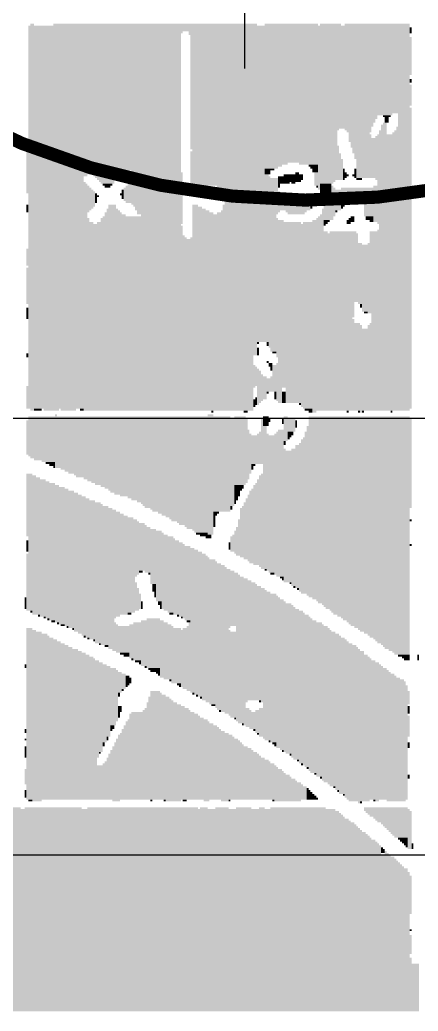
# Model space of a CAD drawing. Extents: x 0 to 19.7, y 0 to 11.
# Drawn here: x 8.187 to 9.705, y 0 to 3.776 of the extents above; entities that cross this region are included whole.
import ezdxf

# ---------------------------------------------------------------- set-up
doc = ezdxf.new("R2010")
doc.units = 0
doc.layers.get('0').update_dxf_attribs({"linetype": 'CONTINUOUS'})
doc.layers.add('1', color=1, linetype='CONTINUOUS')

# ---------------------------------------------------------------- blocks, each defined once
blk = doc.blocks.new('*U0')
at = {"color": 7}
for points in [[(1132, 517), (1133, 517), (1132, 316), (1133, 316)], [(1133, 518), (1135, 518), (1133, 315), (1135, 315)], [(1135, 517), (1145, 517), (1135, 316), (1145, 316)], [(1145, 518), (1252, 518), (1145, 514), (1252, 514)], [(1252, 517), (1256, 517), (1252, 351), (1256, 351)], [(1256, 518), (1284, 518), (1256, 445), (1284, 445)], [(1284, 517), (1285, 517), (1284, 431), (1285, 431)], [(1285, 518), (1296, 518), (1285, 463), (1296, 463)], [(1296, 517), (1298, 517), (1296, 463), (1298, 463)], [(1298, 518), (1332, 518), (1298, 471), (1332, 471)], [(1332, 516), (1333, 516), (1332, 513), (1333, 513)], [(1145, 514), (1213, 514), (1145, 513), (1213, 513)], [(1145, 513), (1212, 513), (1145, 441), (1212, 441)], [(1216, 514), (1252, 514), (1216, 512), (1252, 512)], [(1217, 512), (1252, 512), (1217, 452), (1252, 452)], [(1332, 511), (1333, 511), (1332, 491), (1333, 491)], [(1332, 489), (1333, 489), (1332, 487), (1333, 487)], [(1332, 486), (1333, 486), (1332, 475), (1333, 475)], [(1332, 474), (1333, 474), (1332, 316), (1333, 316)], [(1298, 471), (1323, 471), (1298, 470), (1323, 470)], [(1298, 470), (1315, 470), (1298, 468), (1315, 468)], [(1318, 470), (1322, 470), (1318, 469), (1322, 469)], [(1319, 469), (1321, 469), (1319, 466), (1321, 466)], [(1326, 471), (1332, 471), (1326, 315), (1332, 315)], [(1285, 463), (1295, 463), (1285, 462), (1295, 462)], [(1298, 468), (1314, 468), (1298, 466), (1314, 466)], [(1298, 466), (1313, 466), (1298, 464), (1313, 464)], [(1298, 464), (1312, 464), (1298, 462), (1312, 462)], [(1317, 465), (1318, 465), (1317, 315), (1318, 315)], [(1318, 466), (1320, 466), (1318, 315), (1320, 315)], [(1325, 464), (1326, 464), (1325, 315), (1326, 315)], [(1285, 462), (1294, 462), (1285, 436), (1294, 436)], [(1299, 462), (1312, 462), (1299, 461), (1312, 461)], [(1300, 461), (1311, 461), (1300, 456), (1311, 456)], [(1311, 460), (1312, 460), (1311, 437), (1312, 437)], [(1312, 458), (1314, 458), (1312, 437), (1314, 437)], [(1314, 459), (1315, 459), (1314, 436), (1315, 436)], [(1315, 460), (1316, 460), (1315, 413), (1316, 413)], [(1316, 462), (1317, 462), (1316, 315), (1317, 315)], [(1320, 460), (1323, 460), (1320, 315), (1323, 315)], [(1323, 461), (1324, 461), (1323, 315), (1324, 315)], [(1324, 462), (1325, 462), (1324, 315), (1325, 315)], [(1131, 453), (1132, 453), (1131, 429), (1132, 429)], [(1294, 454), (1295, 454), (1294, 436), (1295, 436)], [(1301, 456), (1311, 456), (1301, 453), (1311, 453)], [(1302, 453), (1311, 453), (1302, 450), (1311, 450)], [(1217, 451), (1218, 451), (1217, 432), (1218, 432)], [(1218, 452), (1252, 452), (1218, 433), (1252, 433)], [(1295, 450), (1296, 450), (1295, 436), (1296, 436)], [(1303, 450), (1311, 450), (1303, 447), (1311, 447)], [(1256, 445), (1268, 445), (1256, 444), (1268, 444)], [(1256, 444), (1265, 444), (1256, 443), (1265, 443)], [(1256, 443), (1263, 443), (1256, 442), (1263, 442)], [(1274, 445), (1284, 445), (1274, 444), (1284, 444)], [(1279, 444), (1284, 444), (1279, 443), (1284, 443)], [(1280, 443), (1284, 443), (1280, 442), (1284, 442)], [(1296, 447), (1297, 447), (1296, 436), (1297, 436)], [(1304, 447), (1311, 447), (1304, 437), (1311, 437)], [(1145, 441), (1182, 441), (1145, 440), (1182, 440)], [(1145, 440), (1181, 440), (1145, 439), (1181, 439)], [(1145, 439), (1163, 439), (1145, 438), (1163, 438)], [(1145, 438), (1161, 438), (1145, 316), (1161, 316)], [(1166, 439), (1180, 439), (1166, 438), (1180, 438)], [(1167, 438), (1179, 438), (1167, 437), (1179, 437)], [(1168, 437), (1178, 437), (1168, 436), (1178, 436)], [(1186, 441), (1212, 441), (1186, 440), (1212, 440)], [(1187, 440), (1213, 440), (1187, 422), (1213, 422)], [(1256, 442), (1261, 442), (1256, 441), (1261, 441)], [(1256, 441), (1259, 441), (1256, 439), (1259, 439)], [(1256, 439), (1258, 439), (1256, 351), (1258, 351)], [(1258, 438), (1259, 438), (1258, 348), (1259, 348)], [(1259, 437), (1263, 437), (1259, 418), (1263, 418)], [(1263, 438), (1266, 438), (1263, 434), (1266, 434)], [(1266, 439), (1272, 439), (1266, 435), (1272, 435)], [(1272, 440), (1274, 440), (1272, 435), (1274, 435)], [(1274, 439), (1276, 439), (1274, 436), (1276, 436)], [(1281, 442), (1284, 442), (1281, 440), (1284, 440)], [(1282, 440), (1284, 440), (1282, 433), (1284, 433)], [(1297, 442), (1298, 442), (1297, 436), (1298, 436)], [(1298, 440), (1299, 440), (1298, 437), (1299, 437)], [(1299, 439), (1300, 439), (1299, 438), (1300, 438)], [(1302, 439), (1303, 439), (1302, 438), (1303, 438)], [(1303, 442), (1304, 442), (1303, 437), (1304, 437)], [(1304, 437), (1307, 437), (1304, 436), (1307, 436)], [(1161, 435), (1162, 435), (1161, 315), (1162, 315)], [(1162, 434), (1163, 434), (1162, 315), (1163, 315)], [(1163, 433), (1164, 433), (1163, 419), (1164, 419)], [(1164, 432), (1165, 432), (1164, 420), (1165, 420)], [(1169, 436), (1177, 436), (1169, 435), (1177, 435)], [(1170, 435), (1177, 435), (1170, 434), (1177, 434)], [(1171, 434), (1176, 434), (1171, 433), (1176, 433)], [(1172, 433), (1175, 433), (1172, 432), (1175, 432)], [(1182, 432), (1183, 432), (1182, 425), (1183, 425)], [(1183, 433), (1184, 433), (1183, 424), (1184, 424)], [(1184, 434), (1185, 434), (1184, 424), (1185, 424)], [(1185, 435), (1186, 435), (1185, 424), (1186, 424)], [(1186, 436), (1187, 436), (1186, 423), (1187, 423)], [(1218, 433), (1226, 433), (1218, 432), (1226, 432)], [(1218, 432), (1222, 432), (1218, 431), (1222, 431)], [(1231, 433), (1252, 433), (1231, 432), (1252, 432)], [(1232, 432), (1252, 432), (1232, 431), (1252, 431)], [(1263, 434), (1264, 434), (1263, 432), (1264, 432)], [(1266, 435), (1269, 435), (1266, 434), (1269, 434)], [(1270, 435), (1272, 435), (1270, 434), (1272, 434)], [(1274, 436), (1275, 436), (1274, 435), (1275, 435)], [(1283, 433), (1284, 433), (1283, 432), (1284, 432)], [(1285, 436), (1293, 436), (1285, 435), (1293, 435)], [(1285, 435), (1292, 435), (1285, 434), (1292, 434)], [(1285, 434), (1291, 434), (1285, 429), (1291, 429)], [(1291, 433), (1292, 433), (1291, 415), (1292, 415)], [(1292, 432), (1293, 432), (1292, 417), (1293, 417)], [(1296, 432), (1313, 432), (1296, 428), (1313, 428)], [(1313, 433), (1315, 433), (1313, 414), (1315, 414)], [(1165, 431), (1166, 431), (1165, 421), (1166, 421)], [(1166, 430), (1167, 430), (1166, 422), (1167, 422)], [(1167, 429), (1168, 429), (1167, 424), (1168, 424)], [(1168, 428), (1169, 428), (1168, 427), (1169, 427)], [(1180, 429), (1181, 429), (1180, 428), (1181, 428)], [(1181, 431), (1182, 431), (1181, 426), (1182, 426)], [(1219, 431), (1220, 431), (1219, 430), (1220, 430)], [(1233, 431), (1252, 431), (1233, 430), (1252, 430)], [(1234, 430), (1252, 430), (1234, 429), (1252, 429)], [(1249, 429), (1252, 429), (1249, 428), (1252, 428)], [(1250, 428), (1252, 428), (1250, 344), (1252, 344)], [(1263, 430), (1264, 430), (1263, 419), (1264, 419)], [(1264, 429), (1279, 429), (1264, 420), (1279, 420)], [(1279, 427), (1280, 427), (1279, 420), (1280, 420)], [(1286, 429), (1291, 429), (1286, 427), (1291, 427)], [(1287, 427), (1291, 427), (1287, 415), (1291, 415)], [(1293, 431), (1296, 431), (1293, 420), (1296, 420)], [(1296, 428), (1304, 428), (1296, 427), (1304, 427)], [(1296, 427), (1302, 427), (1296, 426), (1302, 426)], [(1305, 428), (1313, 428), (1305, 427), (1313, 427)], [(1307, 427), (1313, 427), (1307, 426), (1313, 426)], [(1131, 423), (1132, 423), (1131, 419), (1132, 419)], [(1174, 423), (1178, 423), (1174, 315), (1178, 315)], [(1188, 422), (1213, 422), (1188, 420), (1213, 420)], [(1218, 423), (1221, 423), (1218, 315), (1221, 315)], [(1221, 422), (1223, 422), (1221, 315), (1223, 315)], [(1234, 423), (1235, 423), (1234, 315), (1235, 315)], [(1235, 425), (1240, 425), (1235, 315), (1240, 315)], [(1240, 424), (1249, 424), (1240, 315), (1249, 315)], [(1249, 425), (1250, 425), (1249, 315), (1250, 315)], [(1280, 426), (1281, 426), (1280, 421), (1281, 421)], [(1296, 426), (1301, 426), (1296, 425), (1301, 425)], [(1296, 425), (1300, 425), (1296, 424), (1300, 424)], [(1296, 424), (1299, 424), (1296, 423), (1299, 423)], [(1296, 423), (1298, 423), (1296, 422), (1298, 422)], [(1296, 422), (1297, 422), (1296, 421), (1297, 421)], [(1308, 426), (1313, 426), (1308, 417), (1313, 417)], [(1171, 417), (1172, 417), (1171, 315), (1172, 315)], [(1172, 419), (1173, 419), (1172, 315), (1173, 315)], [(1173, 421), (1174, 421), (1173, 315), (1174, 315)], [(1178, 421), (1179, 421), (1178, 315), (1179, 315)], [(1179, 420), (1180, 420), (1179, 315), (1180, 315)], [(1180, 419), (1181, 419), (1180, 315), (1181, 315)], [(1181, 418), (1183, 418), (1181, 315), (1183, 315)], [(1183, 417), (1191, 417), (1183, 315), (1191, 315)], [(1189, 420), (1213, 420), (1189, 418), (1213, 418)], [(1191, 418), (1213, 418), (1191, 413), (1213, 413)], [(1223, 421), (1225, 421), (1223, 315), (1225, 315)], [(1225, 420), (1227, 420), (1225, 315), (1227, 315)], [(1227, 419), (1229, 419), (1227, 315), (1229, 315)], [(1229, 418), (1231, 418), (1229, 315), (1231, 315)], [(1231, 419), (1233, 419), (1231, 315), (1233, 315)], [(1233, 420), (1234, 420), (1233, 315), (1234, 315)], [(1259, 418), (1262, 418), (1259, 346), (1262, 346)], [(1267, 420), (1278, 420), (1267, 419), (1278, 419)], [(1268, 419), (1277, 419), (1268, 418), (1277, 418)], [(1284, 417), (1285, 417), (1284, 315), (1285, 315)], [(1285, 418), (1286, 418), (1285, 315), (1286, 315)], [(1286, 421), (1287, 421), (1286, 315), (1287, 315)], [(1293, 420), (1294, 420), (1293, 419), (1294, 419)], [(1301, 417), (1303, 417), (1301, 414), (1303, 414)], [(1309, 417), (1313, 417), (1309, 415), (1313, 415)], [(1163, 416), (1164, 416), (1163, 315), (1164, 315)], [(1164, 414), (1166, 414), (1164, 315), (1166, 315)], [(1166, 413), (1168, 413), (1166, 315), (1168, 315)], [(1168, 414), (1170, 414), (1168, 315), (1170, 315)], [(1170, 416), (1171, 416), (1170, 315), (1171, 315)], [(1191, 413), (1212, 413), (1191, 315), (1212, 315)], [(1212, 412), (1213, 412), (1212, 315), (1213, 315)], [(1262, 416), (1263, 416), (1262, 343), (1263, 343)], [(1263, 415), (1266, 415), (1263, 327), (1266, 327)], [(1266, 414), (1275, 414), (1266, 327), (1275, 327)], [(1275, 413), (1276, 413), (1275, 317), (1276, 317)], [(1276, 414), (1281, 414), (1276, 316), (1281, 316)], [(1281, 415), (1283, 415), (1281, 314), (1283, 314)], [(1283, 416), (1284, 416), (1283, 315), (1284, 315)], [(1287, 415), (1290, 415), (1287, 414), (1290, 414)], [(1287, 414), (1289, 414), (1287, 413), (1289, 413)], [(1287, 413), (1288, 413), (1287, 412), (1288, 412)], [(1299, 415), (1300, 415), (1299, 413), (1300, 413)], [(1300, 416), (1301, 416), (1300, 413), (1301, 413)], [(1311, 415), (1313, 415), (1311, 414), (1313, 414)], [(1213, 407), (1214, 407), (1213, 315), (1214, 315)], [(1214, 406), (1215, 406), (1214, 315), (1215, 315)], [(1217, 406), (1218, 406), (1217, 315), (1218, 315)], [(1287, 409), (1289, 409), (1287, 315), (1289, 315)], [(1289, 408), (1290, 408), (1289, 315), (1290, 315)], [(1290, 409), (1304, 409), (1290, 372), (1304, 372)], [(1304, 408), (1305, 408), (1304, 372), (1305, 372)], [(1311, 409), (1315, 409), (1311, 366), (1315, 366)], [(1315, 410), (1316, 410), (1315, 315), (1316, 315)], [(1215, 405), (1217, 405), (1215, 315), (1217, 315)], [(1305, 403), (1307, 403), (1305, 371), (1307, 371)], [(1307, 402), (1310, 402), (1307, 367), (1310, 367)], [(1310, 403), (1311, 403), (1310, 366), (1311, 366)], [(1131, 400), (1132, 400), (1131, 391), (1132, 391)], [(1131, 390), (1132, 390), (1131, 371), (1132, 371)], [(1290, 372), (1303, 372), (1290, 364), (1303, 364)], [(1306, 371), (1307, 371), (1306, 369), (1307, 369)], [(1131, 369), (1132, 369), (1131, 363), (1132, 363)], [(1308, 367), (1310, 367), (1308, 366), (1310, 366)], [(1312, 366), (1315, 366), (1312, 315), (1315, 315)], [(1290, 364), (1302, 364), (1290, 315), (1302, 315)], [(1302, 363), (1303, 363), (1302, 315), (1303, 315)], [(1303, 361), (1306, 361), (1303, 315), (1306, 315)], [(1306, 360), (1307, 360), (1306, 314), (1307, 314)], [(1310, 360), (1311, 360), (1310, 315), (1311, 315)], [(1311, 361), (1312, 361), (1311, 315), (1312, 315)], [(1307, 358), (1310, 358), (1307, 315), (1310, 315)], [(1252, 351), (1253, 351), (1252, 350), (1253, 350)], [(1257, 351), (1258, 351), (1257, 349), (1258, 349)], [(1131, 345), (1132, 345), (1131, 343), (1132, 343)], [(1252, 348), (1253, 348), (1252, 344), (1253, 344)], [(1260, 346), (1262, 346), (1260, 345), (1262, 345)], [(1250, 339), (1251, 339), (1250, 327), (1251, 327)], [(1257, 341), (1258, 341), (1257, 340), (1258, 340)], [(1258, 340), (1260, 340), (1258, 338), (1260, 338)], [(1260, 339), (1262, 339), (1260, 325), (1262, 325)], [(1262, 340), (1263, 340), (1262, 320), (1263, 320)], [(1251, 338), (1252, 338), (1251, 328), (1252, 328)], [(1252, 337), (1253, 337), (1252, 318), (1253, 318)], [(1253, 336), (1254, 336), (1253, 319), (1254, 319)], [(1254, 334), (1255, 334), (1254, 320), (1255, 320)], [(1255, 333), (1257, 333), (1255, 321), (1257, 321)], [(1259, 338), (1260, 338), (1259, 336), (1260, 336)], [(1259, 333), (1260, 333), (1259, 325), (1260, 325)], [(1131, 328), (1132, 328), (1131, 316), (1132, 316)], [(1257, 332), (1259, 332), (1257, 325), (1259, 325)], [(1257, 325), (1258, 325), (1257, 324), (1258, 324)], [(1261, 325), (1262, 325), (1261, 321), (1262, 321)], [(1263, 327), (1265, 327), (1263, 319), (1265, 319)], [(1265, 325), (1267, 325), (1265, 319), (1267, 319)], [(1267, 327), (1275, 327), (1267, 319), (1275, 319)], [(1250, 321), (1251, 321), (1250, 317), (1251, 317)], [(1251, 322), (1252, 322), (1251, 318), (1252, 318)], [(1274, 319), (1275, 319), (1274, 318), (1275, 318)], [(1135, 316), (1139, 316), (1135, 315), (1139, 315)], [(1140, 316), (1148, 316), (1140, 315), (1148, 315)], [(1146, 313), (1147, 313), (1146, 285), (1147, 285)], [(1149, 316), (1157, 316), (1149, 315), (1157, 315)], [(1159, 316), (1161, 316), (1159, 315), (1161, 315)], [(1226, 313), (1229, 313), (1226, 250), (1229, 250)], [(1228, 315), (1229, 315), (1228, 314), (1229, 314)], [(1245, 315), (1247, 315), (1245, 314), (1247, 314)], [(1277, 316), (1281, 316), (1277, 315), (1281, 315)], [(1279, 315), (1281, 315), (1279, 314), (1281, 314)], [(1299, 315), (1300, 315), (1299, 314), (1300, 314)], [(1305, 315), (1306, 315), (1305, 314), (1306, 314)], [(1307, 315), (1308, 315), (1307, 314), (1308, 314)], [(1322, 315), (1323, 315), (1322, 314), (1323, 314)], [(1131, 310), (1132, 310), (1131, 292), (1132, 292)], [(1132, 312), (1146, 312), (1132, 291), (1146, 291)], [(1147, 312), (1226, 312), (1147, 285), (1226, 285)], [(1229, 312), (1238, 312), (1229, 262), (1238, 262)], [(1238, 311), (1240, 311), (1238, 265), (1240, 265)], [(1240, 312), (1246, 312), (1240, 276), (1246, 276)], [(1246, 311), (1247, 311), (1246, 277), (1247, 277)], [(1254, 311), (1255, 311), (1254, 287), (1255, 287)], [(1255, 312), (1258, 312), (1255, 307), (1258, 307)], [(1255, 307), (1257, 307), (1255, 232), (1257, 232)], [(1258, 311), (1259, 311), (1258, 309), (1259, 309)], [(1265, 311), (1266, 311), (1265, 308), (1266, 308)], [(1266, 312), (1268, 312), (1266, 299), (1268, 299)], [(1268, 311), (1272, 311), (1268, 304), (1272, 304)], [(1272, 310), (1273, 310), (1272, 306), (1273, 306)], [(1278, 307), (1279, 307), (1278, 218), (1279, 218)], [(1279, 312), (1332, 312), (1279, 217), (1332, 217)], [(1332, 311), (1333, 311), (1332, 264), (1333, 264)], [(1247, 305), (1248, 305), (1247, 279), (1248, 279)], [(1248, 303), (1249, 303), (1248, 282), (1249, 282)], [(1249, 302), (1252, 302), (1249, 287), (1252, 287)], [(1252, 303), (1253, 303), (1252, 287), (1253, 287)], [(1253, 304), (1254, 304), (1253, 287), (1254, 287)], [(1257, 303), (1258, 303), (1257, 231), (1258, 231)], [(1258, 302), (1261, 302), (1258, 230), (1261, 230)], [(1261, 303), (1262, 303), (1261, 229), (1262, 229)], [(1262, 304), (1263, 304), (1262, 228), (1263, 228)], [(1263, 305), (1266, 305), (1263, 228), (1266, 228)], [(1268, 304), (1271, 304), (1268, 302), (1271, 302)], [(1268, 302), (1270, 302), (1268, 301), (1270, 301)], [(1277, 304), (1278, 304), (1277, 219), (1278, 219)], [(1266, 299), (1267, 299), (1266, 297), (1267, 297)], [(1268, 301), (1269, 301), (1268, 300), (1269, 300)], [(1272, 297), (1274, 297), (1272, 222), (1274, 222)], [(1274, 298), (1275, 298), (1274, 220), (1275, 220)], [(1275, 300), (1276, 300), (1275, 219), (1276, 219)], [(1276, 301), (1277, 301), (1276, 219), (1277, 219)], [(1266, 295), (1267, 295), (1266, 225), (1267, 225)], [(1267, 294), (1270, 294), (1267, 225), (1270, 225)], [(1270, 295), (1272, 295), (1270, 223), (1272, 223)], [(1133, 291), (1146, 291), (1133, 290), (1146, 290)], [(1135, 290), (1146, 290), (1135, 289), (1146, 289)], [(1139, 289), (1146, 289), (1139, 288), (1146, 288)], [(1141, 288), (1146, 288), (1141, 287), (1146, 287)], [(1143, 287), (1146, 287), (1143, 286), (1146, 286)], [(1249, 287), (1251, 287), (1249, 286), (1251, 286)], [(1131, 282), (1134, 282), (1131, 249), (1134, 249)], [(1134, 281), (1136, 281), (1134, 208), (1136, 208)], [(1145, 286), (1146, 286), (1145, 285), (1146, 285)], [(1149, 285), (1226, 285), (1149, 284), (1226, 284)], [(1151, 284), (1226, 284), (1151, 283), (1226, 283)], [(1153, 283), (1226, 283), (1153, 282), (1226, 282)], [(1156, 282), (1226, 282), (1156, 281), (1226, 281)], [(1157, 281), (1226, 281), (1157, 280), (1226, 280)], [(1249, 286), (1250, 286), (1249, 284), (1250, 284)], [(1253, 281), (1254, 281), (1253, 233), (1254, 233)], [(1254, 282), (1255, 282), (1254, 232), (1255, 232)], [(1136, 280), (1138, 280), (1136, 208), (1138, 208)], [(1138, 279), (1141, 279), (1138, 207), (1141, 207)], [(1141, 278), (1143, 278), (1141, 206), (1143, 206)], [(1143, 277), (1146, 277), (1143, 205), (1146, 205)], [(1146, 276), (1148, 276), (1146, 204), (1148, 204)], [(1161, 280), (1226, 280), (1161, 279), (1226, 279)], [(1163, 279), (1226, 279), (1163, 278), (1226, 278)], [(1165, 278), (1226, 278), (1165, 277), (1226, 277)], [(1167, 277), (1226, 277), (1167, 276), (1226, 276)], [(1170, 276), (1226, 276), (1170, 275), (1226, 275)], [(1240, 276), (1245, 276), (1240, 274), (1245, 274)], [(1250, 276), (1251, 276), (1250, 234), (1251, 234)], [(1251, 277), (1252, 277), (1251, 234), (1252, 234)], [(1252, 279), (1253, 279), (1252, 234), (1253, 234)], [(1148, 275), (1151, 275), (1148, 203), (1151, 203)], [(1151, 274), (1153, 274), (1151, 202), (1153, 202)], [(1153, 273), (1156, 273), (1153, 201), (1156, 201)], [(1156, 272), (1158, 272), (1156, 199), (1158, 199)], [(1158, 271), (1160, 271), (1158, 198), (1160, 198)], [(1172, 275), (1226, 275), (1172, 274), (1226, 274)], [(1174, 274), (1226, 274), (1174, 273), (1226, 273)], [(1175, 273), (1226, 273), (1175, 272), (1226, 272)], [(1177, 272), (1226, 272), (1177, 271), (1226, 271)], [(1180, 271), (1226, 271), (1180, 270), (1226, 270)], [(1240, 274), (1244, 274), (1240, 273), (1244, 273)], [(1240, 273), (1243, 273), (1240, 270), (1243, 270)], [(1247, 271), (1248, 271), (1247, 236), (1248, 236)], [(1248, 273), (1249, 273), (1248, 235), (1249, 235)], [(1249, 274), (1250, 274), (1249, 235), (1250, 235)], [(1160, 270), (1162, 270), (1160, 197), (1162, 197)], [(1162, 269), (1164, 269), (1162, 196), (1164, 196)], [(1164, 268), (1167, 268), (1164, 195), (1167, 195)], [(1167, 267), (1170, 267), (1167, 193), (1170, 193)], [(1170, 266), (1171, 266), (1170, 192), (1171, 192)], [(1184, 270), (1226, 270), (1184, 269), (1226, 269)], [(1186, 269), (1226, 269), (1186, 268), (1226, 268)], [(1189, 268), (1226, 268), (1189, 267), (1226, 267)], [(1191, 267), (1226, 267), (1191, 266), (1226, 266)], [(1192, 266), (1226, 266), (1192, 265), (1226, 265)], [(1240, 270), (1242, 270), (1240, 268), (1242, 268)], [(1240, 268), (1241, 268), (1240, 266), (1241, 266)], [(1245, 267), (1246, 267), (1245, 237), (1246, 237)], [(1246, 269), (1247, 269), (1246, 237), (1247, 237)], [(1171, 265), (1174, 265), (1171, 192), (1174, 192)], [(1174, 264), (1176, 264), (1174, 190), (1176, 190)], [(1176, 263), (1178, 263), (1176, 206), (1178, 206)], [(1178, 262), (1180, 262), (1178, 207), (1180, 207)], [(1180, 261), (1182, 261), (1180, 208), (1182, 208)], [(1193, 265), (1226, 265), (1193, 264), (1226, 264)], [(1196, 264), (1226, 264), (1196, 263), (1226, 263)], [(1197, 263), (1226, 263), (1197, 262), (1226, 262)], [(1200, 262), (1226, 262), (1200, 261), (1226, 261)], [(1202, 261), (1226, 261), (1202, 260), (1226, 260)], [(1229, 262), (1232, 262), (1229, 261), (1232, 261)], [(1229, 261), (1231, 261), (1229, 260), (1231, 260)], [(1238, 265), (1239, 265), (1238, 263), (1239, 263)], [(1243, 264), (1244, 264), (1243, 238), (1244, 238)], [(1244, 265), (1245, 265), (1244, 238), (1245, 238)], [(1182, 260), (1184, 260), (1182, 208), (1184, 208)], [(1184, 259), (1187, 259), (1184, 209), (1187, 209)], [(1187, 258), (1189, 258), (1187, 228), (1189, 228)], [(1189, 257), (1190, 257), (1189, 229), (1190, 229)], [(1190, 256), (1193, 256), (1190, 231), (1193, 231)], [(1193, 255), (1194, 255), (1193, 230), (1194, 230)], [(1204, 260), (1226, 260), (1204, 259), (1226, 259)], [(1206, 259), (1226, 259), (1206, 258), (1226, 258)], [(1207, 258), (1226, 258), (1207, 257), (1226, 257)], [(1210, 257), (1226, 257), (1210, 256), (1226, 256)], [(1211, 256), (1226, 256), (1211, 255), (1226, 255)], [(1214, 255), (1226, 255), (1214, 254), (1226, 254)], [(1229, 260), (1230, 260), (1229, 254), (1230, 254)], [(1242, 258), (1243, 258), (1242, 239), (1243, 239)], [(1332, 258), (1333, 258), (1332, 257), (1333, 257)], [(1194, 254), (1196, 254), (1194, 230), (1196, 230)], [(1196, 253), (1199, 253), (1196, 224), (1199, 224)], [(1199, 252), (1202, 252), (1199, 215), (1202, 215)], [(1202, 251), (1203, 251), (1202, 211), (1203, 211)], [(1203, 250), (1205, 250), (1203, 210), (1205, 210)], [(1215, 254), (1226, 254), (1215, 253), (1226, 253)], [(1218, 253), (1226, 253), (1218, 252), (1226, 252)], [(1219, 252), (1226, 252), (1219, 251), (1226, 251)], [(1220, 251), (1226, 251), (1220, 250), (1226, 250)], [(1222, 250), (1228, 250), (1222, 249), (1228, 249)], [(1239, 250), (1240, 250), (1239, 241), (1240, 241)], [(1240, 252), (1241, 252), (1240, 240), (1241, 240)], [(1241, 254), (1242, 254), (1241, 239), (1242, 239)], [(1131, 247), (1132, 247), (1131, 241), (1132, 241)], [(1132, 249), (1134, 249), (1132, 210), (1134, 210)], [(1205, 249), (1208, 249), (1205, 209), (1208, 209)], [(1208, 248), (1209, 248), (1208, 208), (1209, 208)], [(1209, 247), (1211, 247), (1209, 208), (1211, 208)], [(1211, 246), (1213, 246), (1211, 207), (1213, 207)], [(1213, 245), (1214, 245), (1213, 206), (1214, 206)], [(1225, 249), (1228, 249), (1225, 248), (1228, 248)], [(1237, 246), (1238, 246), (1237, 242), (1238, 242)], [(1238, 249), (1239, 249), (1238, 241), (1239, 241)], [(1332, 245), (1333, 245), (1332, 244), (1333, 244)], [(1131, 240), (1132, 240), (1131, 210), (1132, 210)], [(1214, 244), (1217, 244), (1214, 205), (1217, 205)], [(1217, 243), (1219, 243), (1217, 167), (1219, 167)], [(1219, 242), (1221, 242), (1219, 166), (1221, 166)], [(1221, 241), (1223, 241), (1221, 165), (1223, 165)], [(1223, 240), (1225, 240), (1223, 163), (1225, 163)], [(1225, 239), (1226, 239), (1225, 162), (1226, 162)], [(1226, 238), (1227, 238), (1226, 162), (1227, 162)], [(1227, 237), (1230, 237), (1227, 161), (1230, 161)], [(1230, 236), (1231, 236), (1230, 159), (1231, 159)], [(1231, 235), (1233, 235), (1231, 158), (1233, 158)], [(1190, 231), (1192, 231), (1190, 230), (1192, 230)], [(1195, 230), (1196, 230), (1195, 229), (1196, 229)], [(1233, 234), (1235, 234), (1233, 157), (1235, 157)], [(1235, 233), (1236, 233), (1235, 156), (1236, 156)], [(1236, 232), (1238, 232), (1236, 201), (1238, 201)], [(1238, 231), (1240, 231), (1238, 202), (1240, 202)], [(1240, 230), (1242, 230), (1240, 202), (1242, 202)], [(1242, 229), (1243, 229), (1242, 151), (1243, 151)], [(1256, 232), (1257, 232), (1256, 231), (1257, 231)], [(1259, 230), (1261, 230), (1259, 229), (1261, 229)], [(1187, 228), (1188, 228), (1187, 209), (1188, 209)], [(1188, 225), (1189, 225), (1188, 210), (1189, 210)], [(1197, 224), (1199, 224), (1197, 220), (1199, 220)], [(1243, 228), (1245, 228), (1243, 151), (1245, 151)], [(1245, 227), (1247, 227), (1245, 162), (1247, 162)], [(1247, 226), (1249, 226), (1247, 163), (1249, 163)], [(1249, 225), (1251, 225), (1249, 163), (1251, 163)], [(1251, 224), (1252, 224), (1251, 163), (1252, 163)], [(1264, 228), (1266, 228), (1264, 227), (1266, 227)], [(1265, 227), (1266, 227), (1265, 226), (1266, 226)], [(1269, 225), (1270, 225), (1269, 224), (1270, 224)], [(1189, 222), (1190, 222), (1189, 210), (1190, 210)], [(1190, 219), (1191, 219), (1190, 211), (1191, 211)], [(1198, 220), (1199, 220), (1198, 217), (1199, 217)], [(1252, 223), (1254, 223), (1252, 163), (1254, 163)], [(1254, 222), (1256, 222), (1254, 162), (1256, 162)], [(1256, 221), (1257, 221), (1256, 142), (1257, 142)], [(1257, 220), (1259, 220), (1257, 142), (1259, 142)], [(1259, 219), (1262, 219), (1259, 141), (1262, 141)], [(1271, 223), (1272, 223), (1271, 222), (1272, 222)], [(1273, 222), (1274, 222), (1273, 221), (1274, 221)], [(1130, 217), (1131, 217), (1130, 211), (1131, 211)], [(1191, 215), (1192, 215), (1191, 211), (1192, 211)], [(1200, 215), (1202, 215), (1200, 213), (1202, 213)], [(1262, 218), (1263, 218), (1262, 138), (1263, 138)], [(1263, 217), (1264, 217), (1263, 138), (1264, 138)], [(1264, 216), (1266, 216), (1264, 137), (1266, 137)], [(1266, 215), (1267, 215), (1266, 136), (1267, 136)], [(1267, 214), (1270, 214), (1267, 135), (1270, 135)], [(1281, 217), (1332, 217), (1281, 216), (1332, 216)], [(1283, 216), (1332, 216), (1283, 215), (1332, 215)], [(1284, 215), (1332, 215), (1284, 214), (1332, 214)], [(1286, 214), (1332, 214), (1286, 213), (1332, 213)], [(1133, 210), (1134, 210), (1133, 209), (1134, 209)], [(1184, 209), (1186, 209), (1184, 208), (1186, 208)], [(1201, 213), (1202, 213), (1201, 211), (1202, 211)], [(1206, 209), (1208, 209), (1206, 208), (1208, 208)], [(1270, 213), (1271, 213), (1270, 133), (1271, 133)], [(1271, 212), (1272, 212), (1271, 132), (1272, 132)], [(1272, 211), (1274, 211), (1272, 132), (1274, 132)], [(1274, 210), (1276, 210), (1274, 130), (1276, 130)], [(1276, 209), (1277, 209), (1276, 129), (1277, 129)], [(1287, 213), (1332, 213), (1287, 212), (1332, 212)], [(1288, 212), (1332, 212), (1288, 211), (1332, 211)], [(1290, 211), (1332, 211), (1290, 210), (1332, 210)], [(1291, 210), (1332, 210), (1291, 209), (1332, 209)], [(1292, 209), (1332, 209), (1292, 208), (1332, 208)], [(1137, 208), (1138, 208), (1137, 207), (1138, 207)], [(1140, 207), (1141, 207), (1140, 206), (1141, 206)], [(1142, 206), (1143, 206), (1142, 205), (1143, 205)], [(1144, 205), (1146, 205), (1144, 204), (1146, 204)], [(1147, 204), (1148, 204), (1147, 203), (1148, 203)], [(1149, 203), (1151, 203), (1149, 202), (1151, 202)], [(1176, 206), (1177, 206), (1176, 189), (1177, 189)], [(1177, 204), (1178, 204), (1177, 189), (1178, 189)], [(1178, 203), (1179, 203), (1178, 188), (1179, 188)], [(1185, 203), (1187, 203), (1185, 185), (1187, 185)], [(1187, 204), (1191, 204), (1187, 184), (1191, 184)], [(1191, 205), (1194, 205), (1191, 181), (1194, 181)], [(1194, 206), (1201, 206), (1194, 180), (1201, 180)], [(1201, 205), (1203, 205), (1201, 175), (1203, 175)], [(1203, 204), (1205, 204), (1203, 174), (1205, 174)], [(1205, 203), (1207, 203), (1205, 174), (1207, 174)], [(1210, 208), (1211, 208), (1210, 207), (1211, 207)], [(1212, 207), (1213, 207), (1212, 206), (1213, 206)], [(1215, 205), (1217, 205), (1215, 204), (1217, 204)], [(1216, 204), (1217, 204), (1216, 168), (1217, 168)], [(1277, 208), (1279, 208), (1277, 128), (1279, 128)], [(1279, 207), (1280, 207), (1279, 126), (1280, 126)], [(1280, 206), (1281, 206), (1280, 125), (1281, 125)], [(1281, 205), (1283, 205), (1281, 125), (1283, 125)], [(1283, 204), (1286, 204), (1283, 123), (1286, 123)], [(1286, 203), (1287, 203), (1286, 121), (1287, 121)], [(1294, 208), (1332, 208), (1294, 207), (1332, 207)], [(1296, 207), (1332, 207), (1296, 206), (1332, 206)], [(1297, 206), (1332, 206), (1297, 205), (1332, 205)], [(1299, 205), (1332, 205), (1299, 204), (1332, 204)], [(1300, 204), (1332, 204), (1300, 203), (1332, 203)], [(1301, 203), (1332, 203), (1301, 202), (1332, 202)], [(1131, 201), (1134, 201), (1131, 111), (1134, 111)], [(1134, 200), (1136, 200), (1134, 110), (1136, 110)], [(1136, 199), (1139, 199), (1136, 110), (1139, 110)], [(1139, 198), (1142, 198), (1139, 111), (1142, 111)], [(1152, 202), (1153, 202), (1152, 201), (1153, 201)], [(1155, 201), (1156, 201), (1155, 200), (1156, 200)], [(1179, 202), (1185, 202), (1179, 188), (1185, 188)], [(1207, 202), (1208, 202), (1207, 172), (1208, 172)], [(1208, 201), (1212, 201), (1208, 172), (1212, 172)], [(1212, 200), (1213, 200), (1212, 170), (1213, 170)], [(1213, 201), (1215, 201), (1213, 169), (1215, 169)], [(1215, 202), (1216, 202), (1215, 168), (1216, 168)], [(1236, 201), (1237, 201), (1236, 156), (1237, 156)], [(1237, 200), (1238, 200), (1237, 155), (1238, 155)], [(1238, 199), (1241, 199), (1238, 154), (1241, 154)], [(1241, 202), (1242, 202), (1241, 152), (1242, 152)], [(1287, 202), (1289, 202), (1287, 120), (1289, 120)], [(1289, 201), (1290, 201), (1289, 119), (1290, 119)], [(1290, 200), (1291, 200), (1290, 118), (1291, 118)], [(1291, 199), (1293, 199), (1291, 118), (1293, 118)], [(1293, 198), (1295, 198), (1293, 116), (1295, 116)], [(1303, 202), (1332, 202), (1303, 201), (1332, 201)], [(1305, 201), (1332, 201), (1305, 200), (1332, 200)], [(1306, 200), (1332, 200), (1306, 199), (1332, 199)], [(1308, 199), (1332, 199), (1308, 198), (1332, 198)], [(1310, 198), (1332, 198), (1310, 197), (1332, 197)], [(1142, 197), (1143, 197), (1142, 111), (1143, 111)], [(1143, 196), (1145, 196), (1143, 111), (1145, 111)], [(1145, 195), (1147, 195), (1145, 111), (1147, 111)], [(1147, 194), (1149, 194), (1147, 111), (1149, 111)], [(1149, 193), (1151, 193), (1149, 111), (1151, 111)], [(1161, 197), (1162, 197), (1161, 196), (1162, 196)], [(1163, 196), (1164, 196), (1163, 195), (1164, 195)], [(1166, 195), (1167, 195), (1166, 194), (1167, 194)], [(1169, 193), (1170, 193), (1169, 192), (1170, 192)], [(1295, 197), (1296, 197), (1295, 114), (1296, 114)], [(1296, 196), (1298, 196), (1296, 114), (1298, 114)], [(1298, 195), (1299, 195), (1298, 112), (1299, 112)], [(1299, 194), (1300, 194), (1299, 111), (1300, 111)], [(1300, 193), (1302, 193), (1300, 110), (1302, 110)], [(1311, 197), (1332, 197), (1311, 196), (1332, 196)], [(1313, 196), (1332, 196), (1313, 195), (1332, 195)], [(1314, 195), (1332, 195), (1314, 194), (1332, 194)], [(1315, 194), (1332, 194), (1315, 193), (1332, 193)], [(1317, 193), (1332, 193), (1317, 192), (1332, 192)], [(1151, 192), (1153, 192), (1151, 111), (1153, 111)], [(1153, 191), (1155, 191), (1153, 111), (1155, 111)], [(1155, 190), (1158, 190), (1155, 111), (1158, 111)], [(1158, 189), (1160, 189), (1158, 111), (1160, 111)], [(1160, 188), (1162, 188), (1160, 111), (1162, 111)], [(1172, 192), (1174, 192), (1172, 191), (1174, 191)], [(1180, 188), (1185, 188), (1180, 187), (1185, 187)], [(1302, 192), (1304, 192), (1302, 110), (1304, 110)], [(1304, 191), (1305, 191), (1304, 110), (1305, 110)], [(1305, 190), (1306, 190), (1305, 109), (1306, 109)], [(1306, 189), (1308, 189), (1306, 110), (1308, 110)], [(1318, 192), (1332, 192), (1318, 191), (1332, 191)], [(1319, 191), (1332, 191), (1319, 190), (1332, 190)], [(1321, 190), (1332, 190), (1321, 189), (1332, 189)], [(1323, 189), (1332, 189), (1323, 188), (1332, 188)], [(1324, 188), (1332, 188), (1324, 187), (1332, 187)], [(1162, 187), (1164, 187), (1162, 111), (1164, 111)], [(1164, 186), (1166, 186), (1164, 111), (1166, 111)], [(1166, 185), (1167, 185), (1166, 111), (1167, 111)], [(1167, 184), (1169, 184), (1167, 133), (1169, 133)], [(1169, 183), (1171, 183), (1169, 136), (1171, 136)], [(1182, 187), (1185, 187), (1182, 186), (1185, 186)], [(1186, 185), (1187, 185), (1186, 184), (1187, 184)], [(1188, 184), (1191, 184), (1188, 183), (1191, 183)], [(1190, 183), (1191, 183), (1190, 182), (1191, 182)], [(1308, 187), (1310, 187), (1308, 110), (1310, 110)], [(1310, 186), (1311, 186), (1310, 110), (1311, 110)], [(1311, 185), (1312, 185), (1311, 111), (1312, 111)], [(1312, 184), (1314, 184), (1312, 111), (1314, 111)], [(1314, 183), (1316, 183), (1314, 110), (1316, 110)], [(1326, 187), (1332, 187), (1326, 186), (1332, 186)], [(1328, 186), (1332, 186), (1328, 185), (1332, 185)], [(1329, 185), (1332, 185), (1329, 184), (1332, 184)], [(1336, 187), (1337, 187), (1336, 184), (1337, 184)], [(1130, 182), (1131, 182), (1130, 180), (1131, 180)], [(1171, 182), (1173, 182), (1171, 141), (1173, 141)], [(1173, 181), (1175, 181), (1173, 144), (1175, 144)], [(1175, 180), (1178, 180), (1175, 150), (1178, 150)], [(1178, 179), (1179, 179), (1178, 152), (1179, 152)], [(1179, 178), (1181, 178), (1179, 167), (1181, 167)], [(1181, 177), (1183, 177), (1181, 169), (1183, 169)], [(1193, 181), (1194, 181), (1193, 180), (1194, 180)], [(1195, 180), (1201, 180), (1195, 179), (1201, 179)], [(1196, 179), (1201, 179), (1196, 178), (1201, 178)], [(1199, 178), (1201, 178), (1199, 177), (1201, 177)], [(1200, 177), (1201, 177), (1200, 176), (1201, 176)], [(1316, 182), (1317, 182), (1316, 111), (1317, 111)], [(1317, 181), (1318, 181), (1317, 111), (1318, 111)], [(1318, 180), (1320, 180), (1318, 111), (1320, 111)], [(1320, 179), (1321, 179), (1320, 110), (1321, 110)], [(1321, 178), (1322, 178), (1321, 110), (1322, 110)], [(1322, 177), (1324, 177), (1322, 110), (1324, 110)], [(1183, 176), (1185, 176), (1183, 171), (1185, 171)], [(1185, 175), (1186, 175), (1185, 172), (1186, 172)], [(1206, 174), (1207, 174), (1206, 173), (1207, 173)], [(1210, 172), (1212, 172), (1210, 171), (1212, 171)], [(1324, 176), (1325, 176), (1324, 110), (1325, 110)], [(1325, 175), (1327, 175), (1325, 110), (1327, 110)], [(1327, 174), (1329, 174), (1327, 110), (1329, 110)], [(1329, 173), (1330, 173), (1329, 110), (1330, 110)], [(1179, 167), (1180, 167), (1179, 165), (1180, 165)], [(1181, 169), (1182, 169), (1181, 168), (1182, 168)], [(1183, 171), (1184, 171), (1183, 170), (1184, 170)], [(1196, 168), (1201, 168), (1196, 111), (1201, 111)], [(1201, 167), (1202, 167), (1201, 111), (1202, 111)], [(1211, 171), (1212, 171), (1211, 170), (1212, 170)], [(1218, 167), (1219, 167), (1218, 166), (1219, 166)], [(1330, 171), (1331, 171), (1330, 111), (1331, 111)], [(1331, 168), (1332, 168), (1331, 161), (1332, 161)], [(1194, 162), (1195, 162), (1194, 111), (1195, 111)], [(1195, 165), (1196, 165), (1195, 111), (1196, 111)], [(1202, 166), (1204, 166), (1202, 111), (1204, 111)], [(1204, 165), (1206, 165), (1204, 110), (1206, 110)], [(1206, 164), (1207, 164), (1206, 110), (1207, 110)], [(1207, 163), (1208, 163), (1207, 110), (1208, 110)], [(1208, 162), (1210, 162), (1208, 110), (1210, 110)], [(1220, 166), (1221, 166), (1220, 165), (1221, 165)], [(1222, 165), (1223, 165), (1222, 164), (1223, 164)], [(1245, 162), (1246, 162), (1245, 150), (1246, 150)], [(1253, 163), (1254, 163), (1253, 162), (1254, 162)], [(1255, 162), (1256, 162), (1255, 143), (1256, 143)], [(1179, 160), (1181, 160), (1179, 157), (1181, 157)], [(1179, 157), (1180, 157), (1179, 154), (1180, 154)], [(1186, 157), (1192, 157), (1186, 111), (1192, 111)], [(1192, 158), (1193, 158), (1192, 111), (1193, 111)], [(1193, 159), (1194, 159), (1193, 111), (1194, 111)], [(1210, 161), (1212, 161), (1210, 110), (1212, 110)], [(1212, 160), (1214, 160), (1212, 111), (1214, 111)], [(1214, 159), (1216, 159), (1214, 111), (1216, 111)], [(1216, 158), (1217, 158), (1216, 111), (1217, 111)], [(1217, 157), (1219, 157), (1217, 111), (1219, 111)], [(1228, 161), (1230, 161), (1228, 160), (1230, 160)], [(1232, 158), (1233, 158), (1232, 157), (1233, 157)], [(1246, 159), (1248, 159), (1246, 149), (1248, 149)], [(1248, 158), (1249, 158), (1248, 148), (1249, 148)], [(1249, 157), (1251, 157), (1249, 148), (1251, 148)], [(1251, 158), (1253, 158), (1251, 146), (1253, 146)], [(1253, 159), (1255, 159), (1253, 144), (1255, 144)], [(1331, 160), (1332, 160), (1331, 156), (1332, 156)], [(1183, 152), (1184, 152), (1183, 111), (1184, 111)], [(1184, 153), (1185, 153), (1184, 111), (1185, 111)], [(1185, 156), (1186, 156), (1185, 111), (1186, 111)], [(1219, 156), (1221, 156), (1219, 111), (1221, 111)], [(1221, 155), (1222, 155), (1221, 111), (1222, 111)], [(1222, 154), (1224, 154), (1222, 111), (1224, 111)], [(1224, 153), (1226, 153), (1224, 110), (1226, 110)], [(1226, 152), (1227, 152), (1226, 110), (1227, 110)], [(1227, 151), (1229, 151), (1227, 111), (1229, 111)], [(1240, 154), (1241, 154), (1240, 153), (1241, 153)], [(1244, 151), (1245, 151), (1244, 150), (1245, 150)], [(1331, 155), (1332, 155), (1331, 144), (1332, 144)], [(1130, 148), (1131, 148), (1130, 146), (1131, 146)], [(1175, 150), (1177, 150), (1175, 148), (1177, 148)], [(1175, 148), (1176, 148), (1175, 147), (1176, 147)], [(1180, 146), (1181, 146), (1180, 111), (1181, 111)], [(1181, 148), (1182, 148), (1181, 111), (1182, 111)], [(1182, 150), (1183, 150), (1182, 111), (1183, 111)], [(1229, 150), (1231, 150), (1229, 111), (1231, 111)], [(1231, 149), (1232, 149), (1231, 111), (1232, 111)], [(1232, 148), (1233, 148), (1232, 111), (1233, 111)], [(1233, 147), (1235, 147), (1233, 110), (1235, 110)], [(1235, 146), (1237, 146), (1235, 110), (1237, 110)], [(1250, 148), (1251, 148), (1250, 147), (1251, 147)], [(1252, 146), (1253, 146), (1252, 145), (1253, 145)], [(1130, 143), (1131, 143), (1130, 142), (1131, 142)], [(1171, 141), (1172, 141), (1171, 139), (1172, 139)], [(1173, 144), (1174, 144), (1173, 142), (1174, 142)], [(1177, 141), (1178, 141), (1177, 110), (1178, 110)], [(1178, 143), (1179, 143), (1178, 110), (1179, 110)], [(1179, 145), (1180, 145), (1179, 110), (1180, 110)], [(1237, 145), (1239, 145), (1237, 111), (1239, 111)], [(1239, 144), (1240, 144), (1239, 111), (1240, 111)], [(1240, 143), (1242, 143), (1240, 111), (1242, 111)], [(1242, 142), (1243, 142), (1242, 111), (1243, 111)], [(1243, 141), (1244, 141), (1243, 111), (1244, 111)], [(1258, 142), (1259, 142), (1258, 141), (1259, 141)], [(1260, 141), (1262, 141), (1260, 140), (1262, 140)], [(1331, 141), (1332, 141), (1331, 138), (1332, 138)], [(1130, 139), (1131, 139), (1130, 133), (1131, 133)], [(1169, 136), (1170, 136), (1169, 135), (1170, 135)], [(1175, 137), (1176, 137), (1175, 111), (1176, 111)], [(1176, 139), (1177, 139), (1176, 110), (1177, 110)], [(1244, 140), (1245, 140), (1244, 111), (1245, 111)], [(1245, 139), (1247, 139), (1245, 111), (1247, 111)], [(1247, 138), (1249, 138), (1247, 111), (1249, 111)], [(1249, 137), (1250, 137), (1249, 111), (1250, 111)], [(1250, 136), (1252, 136), (1250, 111), (1252, 111)], [(1261, 140), (1262, 140), (1261, 139), (1262, 139)], [(1265, 137), (1266, 137), (1265, 136), (1266, 136)], [(1167, 133), (1168, 133), (1167, 111), (1168, 111)], [(1172, 131), (1173, 131), (1172, 111), (1173, 111)], [(1173, 133), (1174, 133), (1173, 111), (1174, 111)], [(1174, 135), (1175, 135), (1174, 111), (1175, 111)], [(1252, 135), (1253, 135), (1252, 111), (1253, 111)], [(1253, 134), (1254, 134), (1253, 111), (1254, 111)], [(1254, 133), (1256, 133), (1254, 111), (1256, 111)], [(1256, 132), (1258, 132), (1256, 111), (1258, 111)], [(1258, 131), (1259, 131), (1258, 111), (1259, 111)], [(1269, 135), (1270, 135), (1269, 134), (1270, 134)], [(1273, 132), (1274, 132), (1273, 131), (1274, 131)], [(1130, 127), (1131, 127), (1130, 119), (1131, 119)], [(1168, 129), (1171, 129), (1168, 111), (1171, 111)], [(1171, 130), (1172, 130), (1171, 111), (1172, 111)], [(1259, 130), (1261, 130), (1259, 111), (1261, 111)], [(1261, 129), (1262, 129), (1261, 110), (1262, 110)], [(1262, 128), (1263, 128), (1262, 110), (1263, 110)], [(1263, 127), (1265, 127), (1263, 110), (1265, 110)], [(1265, 126), (1266, 126), (1265, 110), (1266, 110)], [(1266, 125), (1267, 125), (1266, 110), (1267, 110)], [(1275, 130), (1276, 130), (1275, 129), (1276, 129)], [(1278, 128), (1279, 128), (1278, 127), (1279, 127)], [(1282, 125), (1283, 125), (1282, 124), (1283, 124)], [(1267, 124), (1269, 124), (1267, 110), (1269, 110)], [(1269, 123), (1270, 123), (1269, 110), (1270, 110)], [(1270, 122), (1272, 122), (1270, 110), (1272, 110)], [(1272, 121), (1273, 121), (1272, 110), (1273, 110)], [(1273, 120), (1275, 120), (1273, 110), (1275, 110)], [(1285, 123), (1286, 123), (1285, 122), (1286, 122)], [(1331, 124), (1332, 124), (1331, 122), (1332, 122)], [(1130, 116), (1131, 116), (1130, 112), (1131, 112)], [(1275, 119), (1276, 119), (1275, 111), (1276, 111)], [(1276, 118), (1278, 118), (1276, 111), (1278, 111)], [(1278, 117), (1279, 117), (1278, 111), (1279, 111)], [(1279, 116), (1280, 116), (1279, 111), (1280, 111)], [(1280, 115), (1281, 115), (1280, 111), (1281, 111)], [(1292, 118), (1293, 118), (1292, 117), (1293, 117)], [(1294, 116), (1295, 116), (1294, 115), (1295, 115)], [(1132, 111), (1134, 111), (1132, 110), (1134, 110)], [(1196, 111), (1197, 111), (1196, 110), (1197, 110)], [(1203, 111), (1204, 111), (1203, 110), (1204, 110)], [(1213, 111), (1215, 111), (1213, 110), (1215, 110)], [(1237, 111), (1238, 111), (1237, 110), (1238, 110)], [(1260, 111), (1261, 111), (1260, 110), (1261, 110)], [(1281, 114), (1282, 114), (1281, 111), (1282, 111)], [(1282, 113), (1283, 113), (1282, 111), (1283, 111)], [(1283, 112), (1284, 112), (1283, 111), (1284, 111)], [(1297, 114), (1298, 114), (1297, 113), (1298, 113)], [(1306, 110), (1307, 110), (1306, 109), (1307, 109)], [(1313, 111), (1314, 111), (1313, 110), (1314, 110)], [(1051, 107), (1128, 107), (1051, 0), (1128, 0)], [(1128, 106), (1130, 106), (1128, 0), (1130, 0)], [(1130, 107), (1160, 107), (1130, 0), (1160, 0)], [(1160, 106), (1163, 106), (1160, 0), (1163, 0)], [(1163, 107), (1221, 107), (1163, 0), (1221, 0)], [(1221, 106), (1222, 106), (1221, 0), (1222, 0)], [(1222, 107), (1226, 107), (1222, 0), (1226, 0)], [(1226, 106), (1230, 106), (1226, 0), (1230, 0)], [(1230, 107), (1237, 107), (1230, 0), (1237, 0)], [(1237, 106), (1241, 106), (1237, 0), (1241, 0)], [(1241, 107), (1249, 107), (1241, 0), (1249, 0)], [(1249, 106), (1253, 106), (1249, 0), (1253, 0)], [(1253, 107), (1256, 107), (1253, 0), (1256, 0)], [(1256, 106), (1259, 106), (1256, 0), (1259, 0)], [(1259, 107), (1288, 107), (1259, 0), (1288, 0)], [(1288, 106), (1293, 106), (1288, 0), (1293, 0)], [(1293, 105), (1295, 105), (1293, 0), (1295, 0)], [(1308, 107), (1331, 107), (1308, 105), (1331, 105)], [(1309, 105), (1331, 105), (1309, 104), (1331, 104)], [(1331, 106), (1332, 106), (1331, 85), (1332, 85)], [(1332, 105), (1333, 105), (1332, 85), (1333, 85)], [(1295, 104), (1296, 104), (1295, 0), (1296, 0)], [(1296, 103), (1297, 103), (1296, 0), (1297, 0)], [(1297, 102), (1298, 102), (1297, 0), (1298, 0)], [(1298, 101), (1300, 101), (1298, 0), (1300, 0)], [(1300, 100), (1301, 100), (1300, 0), (1301, 0)], [(1301, 99), (1303, 99), (1301, 0), (1303, 0)], [(1310, 104), (1331, 104), (1310, 103), (1331, 103)], [(1311, 103), (1331, 103), (1311, 102), (1331, 102)], [(1313, 102), (1331, 102), (1313, 101), (1331, 101)], [(1314, 101), (1331, 101), (1314, 100), (1331, 100)], [(1315, 100), (1331, 100), (1315, 99), (1331, 99)], [(1317, 99), (1331, 99), (1317, 98), (1331, 98)], [(1303, 98), (1304, 98), (1303, 0), (1304, 0)], [(1304, 97), (1305, 97), (1304, 0), (1305, 0)], [(1305, 96), (1306, 96), (1305, 0), (1306, 0)], [(1306, 95), (1307, 95), (1306, 0), (1307, 0)], [(1307, 94), (1309, 94), (1307, 0), (1309, 0)], [(1318, 98), (1331, 98), (1318, 97), (1331, 97)], [(1319, 97), (1331, 97), (1319, 96), (1331, 96)], [(1320, 96), (1331, 96), (1320, 95), (1331, 95)], [(1321, 95), (1331, 95), (1321, 94), (1331, 94)], [(1322, 94), (1331, 94), (1322, 93), (1331, 93)], [(1309, 93), (1310, 93), (1309, 0), (1310, 0)], [(1310, 92), (1311, 92), (1310, 0), (1311, 0)], [(1311, 91), (1312, 91), (1311, 0), (1312, 0)], [(1312, 90), (1314, 90), (1312, 0), (1314, 0)], [(1314, 89), (1315, 89), (1314, 0), (1315, 0)], [(1323, 93), (1331, 93), (1323, 92), (1331, 92)], [(1324, 92), (1331, 92), (1324, 91), (1331, 91)], [(1326, 91), (1331, 91), (1326, 90), (1331, 90)], [(1327, 90), (1331, 90), (1327, 89), (1331, 89)], [(1328, 89), (1331, 89), (1328, 88), (1331, 88)], [(1315, 88), (1316, 88), (1315, 0), (1316, 0)], [(1316, 87), (1317, 87), (1316, 0), (1317, 0)], [(1317, 86), (1318, 86), (1317, 83), (1318, 83)], [(1318, 85), (1319, 85), (1318, 83), (1319, 83)], [(1319, 84), (1320, 84), (1319, 0), (1320, 0)], [(1329, 88), (1331, 88), (1329, 87), (1331, 87)], [(1330, 87), (1331, 87), (1330, 86), (1331, 86)], [(1333, 88), (1334, 88), (1333, 85), (1334, 85)], [(1317, 82), (1319, 82), (1317, 0), (1319, 0)], [(1320, 83), (1321, 83), (1320, 0), (1321, 0)], [(1321, 82), (1322, 82), (1321, 0), (1322, 0)], [(1322, 81), (1324, 81), (1322, 0), (1324, 0)], [(1324, 80), (1325, 80), (1324, 0), (1325, 0)], [(1325, 79), (1326, 79), (1325, 0), (1326, 0)], [(1326, 78), (1327, 78), (1326, 0), (1327, 0)], [(1327, 77), (1328, 77), (1327, 0), (1328, 0)], [(1328, 76), (1329, 76), (1328, 0), (1329, 0)], [(1329, 75), (1331, 75), (1329, 0), (1331, 0)], [(1331, 73), (1332, 73), (1331, 0), (1332, 0)], [(1332, 71), (1333, 71), (1332, 51), (1333, 51)], [(1332, 43), (1333, 43), (1332, 42), (1333, 42)], [(1332, 40), (1333, 40), (1332, 30), (1333, 30)], [(1332, 28), (1333, 28), (1332, 0), (1333, 0)], [(1333, 25), (1337, 25), (1333, 0), (1337, 0)]]:
    blk.add_solid(points, dxfattribs=at)

msp = doc.modelspace()

# ---------------------------------------------------------------- linework, layer by layer
at = {"layer": '1'}
for p, q in [((9.042948790025271, 6.997601564746848), (9.042948790025271, 3.590564134206314)), ((19.19216966521467, 2.257162266382892), (0.1075465078252407, 2.257162266382892)), ((0.5963944658148819, 0.5960471579399282), (19.36815487982857, 0.5960471579399282))]:
    msp.add_line(p, q, dxfattribs=at)
at = {"layer": '1', "const_width": 0.05}
msp.add_lwpolyline([(6.39484162408957, 6.151944276575327), (12.19375590872396, 4.718835927503892), (12.19375590872396, 5.834130532026561, -1)], format="xyb", close=True, dxfattribs=at)

# ---------------------------------------------------------------- block references
at = {"xscale": 0.007261200278071202, "yscale": 0.007261200278071202, "zscale": 0.007261200278071202}
msp.add_blockref('*U0', (0, 0), dxfattribs=at)

doc.saveas('drawing.dxf')
